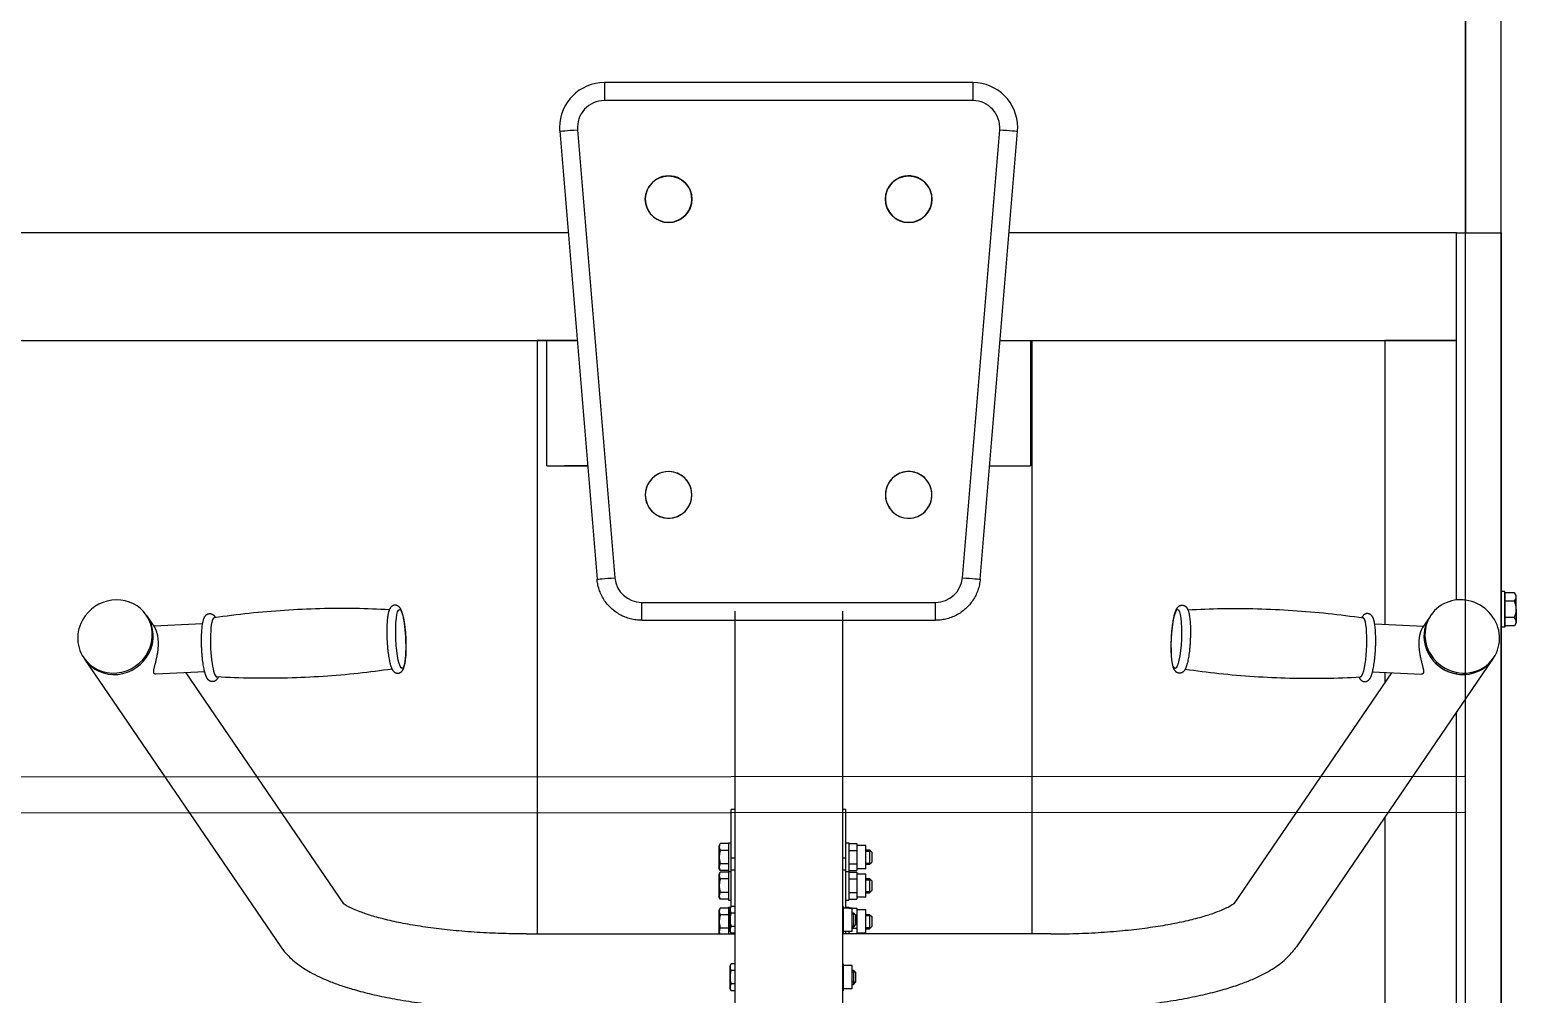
# Model space of a CAD drawing. Header units: millimetres. Extents: x -4421 to 3887, y -3652 to 2555.
# Drawn here: x 2528 to 3358, y 883 to 1421 of the extents above; entities that cross this region are included whole.
import ezdxf

# ---------------------------------------------------------------- set-up
doc = ezdxf.new("R2010")
doc.units = ezdxf.units.MM
doc.layers.add('DIKOM_ОБЪЕКТ', color=7, linetype='Continuous')

msp = doc.modelspace()

# ---------------------------------------------------------------- linework, layer by layer
at = {"layer": 'DIKOM_ОБЪЕКТ'}
for p, q in [((3329.5, -1964.55), (3329.5, 1965.14)), ((3329.5, 1959.45), (3329.5, 1307.45)), ((3349.5, -1964.55), (3349.5, 1959.45)), ((2848.99, 1391.36), (2848.99, 1391.33)), ((3054.65, 1391.36), (2848.99, 1391.36)), ((2848.99, 1391.33), (2848.99, 1381.31)), ((3054.65, 1391.36), (3054.65, 1391.33)), ((3054.65, 1391.33), (3054.65, 1381.31)), ((3054.65, 1381.31), (2848.99, 1381.31)), ((2823.99, 1366.33), (2823.99, 1366.36)), ((2824.08, 1364.25), (2844.91, 1114.25)), ((2834.04, 1365.06), (2854.88, 1115.06)), ((3048.77, 1115.06), (3069.6, 1365.06)), ((3058.73, 1114.25), (3079.57, 1364.25)), ((3079.65, 1366.33), (3079.65, 1366.36)), ((2828.81, 1307.45), (2056.5, 1307.45)), ((3324.5, 1307.45), (3074.83, 1307.45)), ((3324.5, 1102.62), (3324.5, 1307.45)), ((3324.5, 1307.45), (3349.5, 1307.45)), ((3324.5, 1102.62), (3324.5, 1307.45)), ((3349.5, 1307.45), (3349.5, -1312.55)), ((2056.5, 1247.45), (2833.81, 1247.45)), ((2833.81, 1247.45), (2811.5, 1247.45)), ((2811.5, 1247.45), (2811.5, 916.32)), ((2816.82, 1177.45), (2816.82, 1247.45)), ((2816.82, 1247.45), (2833.81, 1247.45)), ((3069.83, 1247.45), (3324.5, 1247.45)), ((3069.83, 1247.45), (3087.5, 1247.45)), ((3069.84, 1247.45), (3086.82, 1247.45)), ((3086.82, 1247.45), (3086.82, 1177.45)), ((3087.5, 1247.45), (3087.5, 916.32)), ((3324.5, 1247.45), (3284.5, 1247.45)), ((3284.5, 1247.45), (3284.5, 1089.01)), ((3324.5, 1147.45), (3324.5, 1247.45)), ((2816.82, 1177.45), (2839.64, 1177.45)), ((2839.65, 1177.45), (2826.82, 1177.45)), ((3064, 1177.45), (3086.82, 1177.45)), ((3351.5, 1107.45), (3349.5, 1107.45)), ((3349.5, 1107.45), (3349.5, 1097.45)), ((3349.5, 1107.45), (3349.5, 1097.45)), ((3351.5, 1097.45), (3351.5, 1107.45)), ((3356.95, 1106.69), (3351.5, 1106.69)), ((3351.5, 1106.69), (3351.5, 1097.45)), ((3357.9, 1105.05), (3356.95, 1106.69)), ((3357.9, 1097.45), (3357.9, 1105.05)), ((2869.83, 1091.33), (2869.83, 1101.31)), ((2869.83, 1101.31), (3033.82, 1101.31)), ((2921.82, 1096.33), (2921.82, 326.38)), ((2981.82, 1096.33), (2981.82, 326.38)), ((3033.82, 1091.33), (3033.82, 1101.31)), ((3349.5, 1087.45), (3349.5, 1097.45)), ((3349.5, 1087.45), (3349.5, 1097.45)), ((3356.95, 1102.07), (3351.5, 1102.07)), ((3351.5, 1088.21), (3351.5, 1097.45)), ((3351.5, 1097.45), (3351.5, 1087.45)), ((3357.9, 1097.45), (3357.9, 1089.85)), ((2593.36, 1094.21), (2593.88, 1093.44)), ((2593.88, 1093.44), (2597.9, 1087.55)), ((2624.75, 1089.27), (2597.58, 1088.03)), ((2597.9, 1087.55), (2597.9, 1087.55)), ((2869.83, 1091.33), (3033.82, 1091.33)), ((3278.89, 1089.27), (3306.06, 1088.03)), ((3309.76, 1093.44), (3305.74, 1087.55)), ((3305.74, 1087.55), (3305.74, 1087.55)), ((3310.28, 1094.21), (3309.76, 1093.44)), ((3351.5, 1087.45), (3349.5, 1087.45)), ((3356.95, 1092.83), (3351.5, 1092.83)), ((3356.95, 1088.21), (3351.5, 1088.21)), ((3357.9, 1089.85), (3356.95, 1088.21)), ((2558.42, 1070.37), (2558.94, 1069.6)), ((3345.22, 1070.37), (3344.7, 1069.6)), ((2558.94, 1069.6), (2668.39, 909.2)), ((2625.97, 1062.5), (2598.72, 1061.25)), ((2615.33, 1062.01), (2703.34, 933.04)), ((3288.31, 1062.01), (3200.31, 933.04)), ((3344.7, 1069.6), (3235.25, 909.2)), ((3277.67, 1062.5), (3304.93, 1061.25)), ((3284.5, 1062.18), (3284.5, 1056.43)), ((3324.5, 1061.39), (3324.5, 1062.25)), ((3324.5, 1061.39), (3324.5, 1062.25)), ((3324.5, 497.45), (3324.5, 1040)), ((1359.5, 1003.35), (3329.02, 1004.29)), ((1359.5, 983.35), (3329.03, 984.29)), ((2921.82, 985.69), (2919.82, 985.69)), ((2919.82, 931.68), (2919.82, 985.69)), ((2983.82, 985.69), (2981.82, 985.69)), ((2983.82, 958.67), (2983.82, 985.69)), ((3284.5, 981.38), (3284.5, 557.45)), ((2913.69, 966.7), (2912.92, 965.37)), ((2912.92, 965.37), (2912.92, 953.02)), ((2918.22, 966.7), (2913.69, 966.7)), ((2918.22, 962.94), (2913.69, 962.94)), ((2918.22, 967.19), (2919.82, 967.19)), ((2918.22, 967.19), (2918.22, 935.23)), ((2983.82, 967.19), (2985.42, 967.19)), ((2985.42, 967.19), (2985.42, 964.9)), ((2985.42, 966.7), (2989.82, 966.7)), ((2985.42, 964.9), (2985.42, 951.19)), ((2985.42, 962.94), (2989.82, 962.94)), ((2989.82, 966.7), (2989.82, 964.82)), ((2994.92, 965.69), (2989.82, 965.69)), ((2989.82, 964.82), (2989.82, 962.94)), ((2989.82, 962.94), (2989.82, 959.19)), ((2994.92, 952.69), (2994.92, 965.69)), ((2994.92, 963.19), (2996.97, 963.19)), ((2994.92, 962.52), (2996.97, 962.52)), ((2996.97, 963.19), (2998.22, 961.94)), ((2996.97, 963.19), (2996.97, 962.66)), ((2996.97, 962.66), (2996.97, 955.19)), ((2996.97, 962.52), (2997.13, 962.52)), ((2997.13, 962.52), (2997.65, 962.52)), ((2918.22, 955.44), (2913.69, 955.44)), ((2921.82, 958.67), (2919.82, 958.67)), ((2983.82, 958.67), (2981.82, 958.67)), ((2983.82, 951.84), (2983.82, 958.67)), ((2985.42, 955.44), (2989.82, 955.44)), ((2989.82, 959.19), (2989.82, 955.44)), ((2989.82, 955.44), (2989.82, 953.56)), ((2994.92, 955.87), (2996.97, 955.87)), ((2994.92, 955.19), (2996.97, 955.19)), ((2996.97, 955.19), (2998.22, 956.44)), ((2996.97, 955.87), (2997.65, 955.87)), ((2998.22, 961.94), (2998.22, 961.58)), ((2998.22, 961.58), (2998.22, 956.44)), ((2913.69, 951.69), (2912.92, 953.02)), ((2913.69, 950.73), (2912.92, 949.4)), ((2912.92, 949.4), (2912.92, 937.05)), ((2918.22, 951.69), (2913.69, 951.69)), ((2913.69, 951.69), (2913.69, 951.69)), ((2918.22, 950.73), (2913.69, 950.73)), ((2918.22, 946.98), (2913.69, 946.98)), ((2918.22, 951.19), (2919.82, 951.19)), ((2921.82, 951.84), (2919.82, 951.84)), ((2983.82, 951.84), (2981.82, 951.84)), ((2983.82, 930.67), (2983.82, 951.84)), ((2983.82, 951.19), (2985.42, 951.19)), ((2985.42, 951.69), (2989.82, 951.69)), ((2985.42, 951.19), (2985.42, 948.94)), ((2985.42, 950.73), (2989.82, 950.73)), ((2985.42, 948.94), (2985.42, 935.23)), ((2985.42, 946.98), (2989.82, 946.98)), ((2989.82, 953.56), (2989.82, 951.69)), ((2994.92, 952.69), (2989.82, 952.69)), ((2989.82, 950.73), (2989.82, 948.86)), ((2994.92, 949.73), (2989.82, 949.73)), ((2989.82, 948.86), (2989.82, 946.98)), ((2989.82, 946.98), (2989.82, 943.22)), ((2994.92, 936.73), (2994.92, 949.73)), ((2994.92, 947.23), (2996.97, 947.23)), ((2994.92, 946.55), (2996.97, 946.55)), ((2996.97, 947.23), (2998.22, 945.98)), ((2996.97, 947.23), (2996.97, 946.69)), ((2996.97, 946.69), (2996.97, 939.23)), ((2996.97, 946.55), (2997.13, 946.55)), ((2997.13, 946.55), (2997.65, 946.55)), ((2998.22, 945.98), (2998.22, 945.61)), ((2918.22, 939.47), (2913.69, 939.47)), ((2985.42, 939.47), (2989.82, 939.47)), ((2989.82, 943.22), (2989.82, 939.47)), ((2989.82, 939.47), (2989.82, 937.6)), ((2989.82, 937.6), (2989.82, 935.72)), ((2994.92, 939.9), (2996.97, 939.9)), ((2994.92, 939.23), (2996.97, 939.23)), ((2996.97, 939.23), (2998.22, 940.48)), ((2996.97, 939.9), (2997.65, 939.9)), ((2998.22, 945.61), (2998.22, 940.48)), ((2703.34, 933.04), (2703.34, 933.04)), ((2913.69, 935.72), (2912.92, 937.05)), ((2913.69, 930.72), (2912.92, 929.39)), ((2912.92, 929.39), (2912.92, 917.04)), ((2918.22, 935.72), (2913.69, 935.72)), ((2913.69, 935.72), (2913.69, 935.72)), ((2918.22, 930.72), (2913.69, 930.72)), ((2918.22, 935.23), (2919.82, 935.23)), ((2918.22, 931.21), (2918.22, 916.32)), ((2918.22, 931.21), (2919.42, 931.21)), ((2919.69, 931.67), (2918.92, 930.34)), ((2918.92, 930.34), (2918.92, 917.99)), ((2921.82, 931.68), (2919.69, 931.68)), ((2981.82, 931.68), (2982.22, 931.68)), ((2982.22, 931.68), (2982.22, 929.8)), ((2987.32, 930.67), (2982.22, 930.67)), ((2982.22, 929.8), (2982.22, 927.92)), ((2983.82, 935.23), (2985.42, 935.23)), ((2983.82, 931.21), (2985.42, 931.21)), ((2985.42, 935.72), (2989.82, 935.72)), ((2985.42, 931.21), (2985.42, 930.67)), ((2985.42, 930.72), (2989.82, 930.72)), ((2987.32, 917.67), (2987.32, 930.67)), ((2994.92, 936.73), (2989.82, 936.73)), ((2989.82, 930.72), (2989.82, 928.84)), ((2994.92, 929.71), (2989.82, 929.71)), ((2994.92, 916.71), (2994.92, 929.71)), ((2918.22, 926.96), (2913.69, 926.96)), ((2921.82, 927.92), (2919.69, 927.92)), ((2981.82, 927.92), (2982.22, 927.92)), ((2982.22, 927.92), (2982.22, 924.17)), ((2982.22, 924.17), (2982.22, 920.41)), ((2987.32, 928.17), (2987.97, 928.17)), ((2987.32, 927.49), (2987.97, 927.49)), ((2987.97, 928.17), (2989.22, 926.92)), ((2987.97, 928.17), (2987.97, 920.17)), ((2987.97, 927.49), (2988.65, 927.49)), ((2987.97, 920.17), (2989.22, 921.42)), ((2989.18, 926.96), (2989.82, 926.96)), ((2989.22, 926.92), (2989.22, 921.42)), ((2989.82, 928.84), (2989.82, 926.96)), ((2989.82, 926.96), (2989.82, 923.21)), ((2989.82, 923.21), (2989.82, 919.46)), ((2994.92, 927.21), (2996.97, 927.21)), ((2994.92, 926.54), (2996.97, 926.54)), ((2996.97, 927.21), (2998.22, 925.96)), ((2996.97, 927.21), (2996.97, 926.68)), ((2996.97, 926.68), (2996.97, 919.21)), ((2996.97, 926.54), (2997.13, 926.54)), ((2997.13, 926.54), (2997.65, 926.54)), ((2998.22, 925.96), (2998.22, 925.59)), ((2998.22, 925.59), (2998.22, 920.46)), ((2805.52, 916.32), (2921.82, 916.32)), ((2913.34, 916.32), (2912.92, 917.04)), ((2918.22, 919.46), (2913.69, 919.46)), ((2919.69, 916.67), (2918.92, 917.99)), ((2921.82, 920.41), (2919.69, 920.41)), ((2919.69, 916.67), (2919.69, 916.66)), ((2921.82, 916.66), (2919.69, 916.66)), ((2919.82, 916.32), (2919.82, 916.66)), ((2981.82, 920.41), (2982.22, 920.41)), ((2981.82, 916.66), (2982.22, 916.66)), ((3098.12, 916.32), (2981.82, 916.32)), ((2982.22, 920.41), (2982.22, 918.54)), ((2982.22, 918.54), (2982.22, 916.66)), ((2987.32, 917.67), (2982.22, 917.67)), ((2983.82, 916.32), (2983.82, 917.67)), ((2985.42, 917.67), (2985.42, 916.32)), ((2987.32, 920.85), (2987.97, 920.85)), ((2987.32, 920.17), (2987.97, 920.17)), ((2987.32, 919.46), (2989.82, 919.46)), ((2987.97, 920.85), (2988.65, 920.85)), ((2989.82, 919.46), (2989.82, 917.58)), ((2989.82, 917.58), (2989.82, 916.32)), ((2994.92, 916.71), (2989.82, 916.71)), ((2994.92, 919.89), (2996.97, 919.89)), ((2994.92, 919.21), (2996.97, 919.21)), ((2996.97, 919.21), (2998.22, 920.46)), ((2996.97, 919.89), (2997.65, 919.89)), ((2919.69, 899.65), (2918.92, 898.32)), ((2918.92, 898.32), (2918.92, 885.97)), ((2921.82, 899.65), (2919.69, 899.65)), ((2981.82, 899.65), (2982.22, 899.65)), ((2982.22, 899.65), (2982.22, 884.64)), ((2987.32, 898.65), (2982.22, 898.65)), ((2987.32, 885.65), (2987.32, 898.65)), ((2987.32, 896.15), (2987.97, 896.15)), ((2987.97, 896.15), (2989.22, 894.9)), ((2987.97, 896.15), (2987.97, 888.15)), ((2921.82, 895.9), (2919.69, 895.9)), ((2921.82, 888.39), (2919.69, 888.39)), ((2981.82, 895.9), (2982.22, 895.9)), ((2981.82, 888.39), (2982.22, 888.39)), ((2989.22, 894.9), (2987.32, 894.9)), ((2989.22, 889.4), (2987.32, 889.4)), ((2987.32, 888.15), (2987.97, 888.15)), ((2987.97, 888.15), (2989.22, 889.4)), ((2989.22, 894.9), (2989.22, 889.4)), ((2919.69, 884.64), (2918.92, 885.97)), ((2921.82, 884.64), (2919.69, 884.64)), ((2919.69, 884.64), (2919.69, 884.64)), ((2981.82, 884.64), (2982.22, 884.64)), ((2987.32, 885.65), (2982.22, 885.65))]:
    msp.add_line(p, q, dxfattribs=at)
for centre in [(2884.82, 1326.31), (3018.82, 1326.31)]:
    msp.add_circle(centre, 13, dxfattribs=at)
for centre, radius, start, end in [((3354.6, 1104.29), 3.24, 316.68323, 29.13398), ((3346.15, 1097.45), 11.75, 0, 23.13732), ((3346.15, 1097.45), 11.75, 336.86268, 0), ((3354.6, 1090.61), 3.24, 330.86602, 43.31677)]:
    msp.add_arc(centre, radius, start, end, dxfattribs=at)
for centre, major_axis, ratio, start_param, end_param in [((2848.99, 1366.36), (-25, 0), 0.999997, -1.570796, 0), ((3054.65, 1366.36), (25, 0), 0.999997, 0, 1.570796), ((2848.99, 1366.31), (-15, 0), 0.999997, -1.570796, 0.083141), ((3054.65, 1366.31), (15, 0), 0.999997, -0.083141, 1.570796), ((2848.99, 1366.33), (-25, 0), 0.999997, 0, 0.083141), ((2848.99, 1366.33), (-25, 0), 0.999997, 0, 0.083141), ((2834.04, 1365.08), (-9.97, -0.83), 0.002273, 0, 1.570607), ((2834.04, 1365.08), (-9.97, -0.83), 0.002273, -0.000189, 0), ((2834.04, 1365.08), (-9.97, -0.83), 0.002273, -0.000189, 0), ((3069.6, 1365.08), (9.97, -0.83), 0.002273, -1.570607, 0), ((3054.65, 1366.33), (25, 0), 0.999997, -0.083141, 0), ((3054.65, 1366.33), (25, 0), 0.999997, -0.083141, 0), ((3069.6, 1365.08), (9.97, -0.83), 0.002273, 0, 0.000189), ((3069.6, 1365.08), (9.97, -0.83), 0.002273, 0, 0.000189), ((2884.82, 1326.31), (13, 0), 0.999997, 0, 3.141593), ((2884.82, 1326.31), (13, 0), 0.999997, 0, 3.141593), ((3018.82, 1326.31), (13, 0), 0.999997, 0, 3.141593), ((3018.82, 1326.31), (-13, 0), 0.999997, -0.991562, 0), ((3018.82, 1326.31), (-13, 0), 0.999997, 3.141593, 5.291624), ((2884.82, 1326.31), (13, 0), 0.999997, -3.141593, -0.369097), ((2884.82, 1326.31), (13, 0), 0.999997, 3.141593, 6.283185), ((2884.82, 1326.31), (13, 0), 0.999997, -0.369097, 0), ((3018.82, 1326.31), (13, 0), 0.999997, 3.141593, 6.283185), ((3018.82, 1326.31), (-13, 0), 0.999997, 0, 3.141593), ((2884.82, 1161.31), (13, 0), 0.999997, 0, 3.141593), ((2884.82, 1161.31), (-13, 0), 0.999997, -3.141593, -0.44382), ((3018.82, 1161.31), (13, 0), 0.999997, 0.498742, 3.141593), ((3018.82, 1161.31), (13, 0), 0.999997, 0, 3.141593), ((2884.82, 1161.31), (-13, 0), 0.999997, -0.44382, 3.141593), ((3018.82, 1161.31), (13, 0), 0.999997, 3.141593, 6.781927), ((2884.82, 1161.31), (13, 0), 0.999997, 3.141593, 6.283185), ((3018.82, 1161.31), (13, 0), 0.999997, 3.141593, 6.283185), ((2854.88, 1115.09), (-9.97, -0.83), 0.002273, 0, 1.570607), ((2854.88, 1115.09), (-9.97, -0.83), 0.002273, -0.000189, 0), ((2854.88, 1115.09), (-9.97, -0.83), 0.002273, -0.000189, 0), ((2869.83, 1116.31), (-15, 0), 0.999997, 0.083141, 1.570796), ((3033.82, 1116.31), (15, 0), 0.999997, -1.570796, -0.083141), ((3048.77, 1115.09), (9.97, -0.83), 0.002273, -1.570607, 0), ((3048.77, 1115.09), (9.97, -0.83), 0.002273, 0, 0.000189), ((3048.77, 1115.09), (9.97, -0.83), 0.002273, 0, 0.000189), ((3327.75, 1082.29), (17.47, -11.92), 0.951357, 0.630474, 3.141593), ((2575.89, 1082.29), (-17.47, -11.92), 0.951357, 3.141593, 5.065262), ((2575.89, 1082.29), (-17.47, -11.92), 0.951357, -1.217924, 0), ((2575.89, 1082.29), (-17.47, -11.92), 0.951357, 0, 3.141593), ((2576.41, 1081.52), (-17.47, -11.92), 0.951357, 0, 3.141593), ((2576.41, 1081.52), (-17.47, -11.92), 0.951357, 0, 3.141593), ((2632, 1076.18), (0.75, -16.48), 0.16775, -3.124533, -2.028908), ((3271.65, 1076.18), (0.75, 16.48), 0.16775, -3.124533, -0.527185), ((3271.65, 1076.18), (0.75, 16.48), 0.16775, -0.527185, -0.01706), ((3327.23, 1081.52), (17.47, -11.92), 0.951357, -3.141593, 0), ((3327.23, 1081.52), (17.47, -11.92), 0.951357, 3.141593, 6.283185), ((3327.75, 1082.29), (17.47, -11.92), 0.951357, 3.141593, 6.283185), ((2632, 1076.18), (0.75, -16.48), 0.16775, -2.028908, -0.01706), ((3327.75, 1082.29), (17.47, -11.92), 0.951357, 0, 0.630474), ((2576.41, 1081.52), (-17.47, -11.92), 0.951357, -0.000001, 0), ((3327.23, 1081.52), (17.47, -11.92), 0.951357, 0, 0.000001)]:
    msp.add_ellipse(centre, major_axis=major_axis, ratio=ratio, start_param=start_param, end_param=end_param, dxfattribs=at)
for centre, major_axis in [((2735.4, 1080.9), (0.75, -16.48)), ((3168.24, 1080.9), (0.75, 16.48))]:
    msp.add_ellipse(centre, major_axis=major_axis, ratio=0.16775, dxfattribs=at)
for points, knots in [([(2869.83, 1091.33), (2868.78, 1091.33), (2866.68, 1091.46), (2863.59, 1092.05), (2860.6, 1093.03), (2857.75, 1094.37), (2855.09, 1096.05), (2852.67, 1098.06), (2850.51, 1100.35), (2848.67, 1102.89), (2847.15, 1105.65), (2845.99, 1108.57), (2845.25, 1111.46), (2844.98, 1113.37), (2844.91, 1114.25)], [0, 0, 0, 0, 1.266973, 2.534145, 3.801317, 5.068489, 6.334965, 7.60129, 8.867475, 10.133537, 11.399493, 12.665362, 13.931164, 15, 15, 15, 15]), ([(3058.73, 1114.25), (3058.65, 1113.21), (3058.34, 1111.14), (3057.5, 1108.11), (3056.28, 1105.21), (3054.71, 1102.48), (3052.81, 1099.98), (3050.62, 1097.73), (3048.15, 1095.77), (3045.46, 1094.13), (3042.59, 1092.85), (3039.58, 1091.94), (3036.64, 1091.43), (3034.7, 1091.33), (3033.82, 1091.33)], [0, 0, 0, 0, 1.265884, 2.531673, 3.79751, 5.063417, 6.329413, 7.595519, 8.861751, 10.128124, 11.394651, 12.661849, 13.929047, 15, 15, 15, 15]), ([(2728.98, 1097.2), (2722.67, 1097.54), (2709.76, 1097.99), (2690.25, 1097.89), (2670.49, 1096.99), (2650.79, 1095.29), (2637.72, 1093.63), (2631.2, 1092.66)], [0, 0, 0, 0, 1.548307, 3.16123, 4.774153, 6.387077, 8, 8, 8, 8]), ([(2727.63, 1088.05), (2727.65, 1088.67), (2727.71, 1089.86), (2727.84, 1091.51), (2728.01, 1093), (2728.2, 1094.27), (2728.4, 1095.28), (2728.58, 1096), (2728.74, 1096.55), (2728.89, 1096.97), (2729.03, 1097.31), (2729.16, 1097.61), (2729.34, 1097.94), (2729.56, 1098.3), (2729.85, 1098.67), (2730.17, 1098.98), (2730.49, 1099.24), (2730.82, 1099.43), (2731.17, 1099.59), (2731.51, 1099.69), (2731.87, 1099.75), (2732.22, 1099.77), (2732.57, 1099.75), (2732.91, 1099.69), (2733.25, 1099.59), (2733.58, 1099.44), (2733.9, 1099.26), (2734.2, 1099.04), (2734.49, 1098.77), (2734.76, 1098.47), (2734.98, 1098.18), (2735.17, 1097.89), (2735.33, 1097.61), (2735.47, 1097.32), (2735.64, 1096.97), (2735.81, 1096.56), (2736, 1096.06), (2736.19, 1095.47), (2736.41, 1094.71), (2736.68, 1093.68), (2736.96, 1092.36), (2737.24, 1090.81), (2737.5, 1089.1), (2737.73, 1087.25), (2737.92, 1085.3), (2738.08, 1083.25), (2738.2, 1081.15), (2738.28, 1079.04), (2738.31, 1076.96), (2738.3, 1074.96), (2738.24, 1073.07), (2738.14, 1071.3), (2738, 1069.69), (2737.83, 1068.24), (2737.63, 1067.03), (2737.43, 1066.08), (2737.25, 1065.39), (2737.08, 1064.85), (2736.93, 1064.45), (2736.78, 1064.1), (2736.64, 1063.81), (2736.45, 1063.48), (2736.22, 1063.13), (2735.91, 1062.77), (2735.59, 1062.48), (2735.27, 1062.25), (2734.93, 1062.07), (2734.59, 1061.94), (2734.24, 1061.85), (2733.88, 1061.8), (2733.53, 1061.8), (2733.18, 1061.83), (2732.84, 1061.91), (2732.5, 1062.03), (2732.18, 1062.19), (2731.87, 1062.38), (2731.57, 1062.62), (2731.28, 1062.91), (2731.02, 1063.22), (2730.81, 1063.53), (2730.63, 1063.82), (2730.48, 1064.1), (2730.31, 1064.44), (2730.13, 1064.85), (2729.94, 1065.34), (2729.75, 1065.91), (2729.52, 1066.65), (2729.26, 1067.65), (2728.98, 1068.91), (2728.7, 1070.42), (2728.44, 1072.1), (2728.2, 1073.92), (2728, 1075.85), (2727.83, 1077.88), (2727.7, 1079.97), (2727.61, 1082.08), (2727.57, 1084.17), (2727.57, 1086.17), (2727.61, 1087.44), (2727.63, 1088.05)], [0, 0, 0, 0, 1.82714, 3.62793, 5.395231, 7.117434, 8.647763, 9.770905, 10.612984, 11.454618, 12.015294, 12.575452, 13.13561, 13.971819, 14.744749, 15.391626, 15.954039, 16.460846, 16.93149, 17.378195, 17.810813, 18.236849, 18.662059, 19.093068, 19.535838, 19.99898, 20.491735, 21.02813, 21.626258, 22.310603, 22.967732, 23.531703, 24.095008, 24.658313, 25.221618, 26.063852, 26.907298, 27.750744, 28.8755, 30.281958, 31.989622, 33.745475, 35.536969, 37.356227, 39.198386, 41.060628, 42.941699, 44.841757, 46.725056, 48.589392, 50.433623, 52.255003, 54.048661, 55.806619, 57.515595, 58.931849, 60.055787, 60.899479, 61.742922, 62.306451, 62.869503, 63.432555, 64.276941, 64.997138, 65.608515, 66.147472, 66.638684, 67.098898, 67.539698, 67.968932, 68.394247, 68.820738, 69.255651, 69.704788, 70.177568, 70.684919, 71.241728, 71.868552, 72.59201, 73.264651, 73.823545, 74.384893, 74.94533, 75.78605, 76.626341, 77.465116, 78.581243, 79.971168, 81.627699, 83.374754, 85.159518, 86.973451, 88.811108, 90.669302, 92.546461, 94.44246, 96.32975, 98.198122, 100, 100, 100, 100]), ([(3175.18, 1095.55), (3175.14, 1095.69), (3175.06, 1096.02), (3174.92, 1096.49), (3174.76, 1096.97), (3174.59, 1097.37), (3174.43, 1097.7), (3174.25, 1098.03), (3174.02, 1098.39), (3173.72, 1098.75), (3173.4, 1099.05), (3173.08, 1099.28), (3172.74, 1099.47), (3172.4, 1099.61), (3172.05, 1099.71), (3171.7, 1099.76), (3171.35, 1099.77), (3171, 1099.74), (3170.65, 1099.67), (3170.32, 1099.56), (3169.99, 1099.41), (3169.68, 1099.21), (3169.38, 1098.98), (3169.09, 1098.7), (3168.82, 1098.39), (3168.6, 1098.09), (3168.42, 1097.79), (3168.27, 1097.51), (3168.1, 1097.17), (3167.92, 1096.77), (3167.73, 1096.28), (3167.53, 1095.71), (3167.3, 1094.97), (3167.04, 1093.96), (3166.75, 1092.69), (3166.47, 1091.18), (3166.2, 1089.5), (3165.97, 1087.68), (3165.76, 1085.75), (3165.59, 1083.72), (3165.46, 1081.63), (3165.38, 1079.52), (3165.34, 1077.43), (3165.34, 1075.41), (3165.39, 1073.49), (3165.48, 1071.69), (3165.61, 1070.04), (3165.77, 1068.56), (3165.96, 1067.31), (3166.16, 1066.33), (3166.33, 1065.61), (3166.49, 1065.06), (3166.64, 1064.65), (3166.78, 1064.29), (3166.91, 1064), (3167.06, 1063.71), (3167.25, 1063.39), (3167.5, 1063.04), (3167.81, 1062.7), (3168.13, 1062.42), (3168.46, 1062.2), (3168.8, 1062.04), (3169.14, 1061.91), (3169.49, 1061.83), (3169.84, 1061.8), (3170.2, 1061.8), (3170.54, 1061.85), (3170.89, 1061.94), (3171.22, 1062.06), (3171.54, 1062.23), (3171.85, 1062.44), (3172.14, 1062.69), (3172.43, 1062.98), (3172.69, 1063.31), (3172.9, 1063.62), (3173.07, 1063.92), (3173.22, 1064.2), (3173.38, 1064.54), (3173.55, 1064.95), (3173.74, 1065.44), (3173.93, 1066.01), (3174.14, 1066.73), (3174.4, 1067.72), (3174.68, 1068.98), (3174.96, 1070.51), (3175.22, 1072.2), (3175.46, 1074.03), (3175.66, 1075.97), (3175.83, 1078), (3175.95, 1080.09), (3176.04, 1082.2), (3176.07, 1084.29), (3176.07, 1086.3), (3176.02, 1088.22), (3175.92, 1090), (3175.79, 1091.64), (3175.62, 1093.11), (3175.42, 1094.42), (3175.26, 1095.19), (3175.18, 1095.55)], [0, 0, 0, 0, 0.670232, 1.571234, 2.412938, 3.253889, 3.813825, 4.373761, 5.209155, 5.948783, 6.573247, 7.120964, 7.618171, 8.082026, 8.524726, 8.955699, 9.380762, 9.807239, 10.240049, 10.687127, 11.155732, 11.657267, 12.206139, 12.821491, 13.529507, 14.20778, 14.7715, 15.334637, 15.897773, 16.74101, 17.584294, 18.427577, 19.551927, 20.95749, 22.644652, 24.390892, 26.175137, 27.988636, 29.825917, 31.68379, 33.560645, 35.456328, 37.343975, 39.21271, 41.061722, 42.888692, 44.68925, 46.45632, 48.178086, 49.609515, 50.733413, 51.576928, 52.420242, 52.983414, 53.546212, 54.10901, 54.671384, 55.5082, 56.198467, 56.789754, 57.315438, 57.798072, 58.253157, 58.69024, 59.11826, 59.542963, 59.971094, 60.408333, 60.862341, 61.342251, 61.859649, 62.431024, 63.078271, 63.829712, 64.503652, 65.0629, 65.622148, 66.18059, 67.017225, 67.849152, 68.671083, 69.753474, 71.075878, 72.774874, 74.524468, 76.311177, 78.126591, 79.965531, 81.823288, 83.701541, 85.598668, 87.484885, 89.352175, 91.199642, 93.024799, 94.823141, 96.58725, 98.304982, 100, 100, 100, 100]), ([(3174.66, 1097.2), (3180.98, 1097.54), (3193.89, 1097.99), (3213.4, 1097.89), (3233.15, 1096.99), (3252.85, 1095.29), (3265.93, 1093.63), (3272.45, 1092.66)], [0, 0, 0, 0, 1.548307, 3.16123, 4.774153, 6.387077, 8, 8, 8, 8]), ([(2600.13, 1078.25), (2600.13, 1078.54), (2600.12, 1079.05), (2600.09, 1079.71), (2600.05, 1080.24), (2600.01, 1080.75), (2599.95, 1081.29), (2599.87, 1081.87), (2599.77, 1082.47), (2599.63, 1083.18), (2599.43, 1083.99), (2599.2, 1084.78), (2598.98, 1085.4), (2598.79, 1085.87), (2598.62, 1086.26), (2598.43, 1086.66), (2598.21, 1087.07), (2598.03, 1087.36), (2597.93, 1087.51), (2597.9, 1087.55)], [0, 0, 0, 0, 1.245168, 2.232441, 2.954674, 3.669425, 4.613887, 5.567237, 6.529662, 7.713515, 9.39325, 11.22153, 12.748343, 13.847088, 14.864939, 16.095889, 17.59391, 19.349974, 20, 20, 20, 20]), ([(2624.22, 1083.34), (2624.25, 1083.96), (2624.31, 1085.15), (2624.44, 1086.8), (2624.6, 1088.29), (2624.79, 1089.56), (2624.99, 1090.56), (2625.18, 1091.29), (2625.34, 1091.84), (2625.48, 1092.25), (2625.62, 1092.6), (2625.76, 1092.89), (2625.93, 1093.23), (2626.16, 1093.59), (2626.45, 1093.96), (2626.76, 1094.27), (2627.09, 1094.52), (2627.42, 1094.72), (2627.76, 1094.87), (2628.11, 1094.98), (2628.46, 1095.04), (2628.81, 1095.06), (2629.16, 1095.04), (2629.51, 1094.98), (2629.85, 1094.87), (2630.17, 1094.73), (2630.49, 1094.55), (2630.79, 1094.33), (2631.09, 1094.06), (2631.35, 1093.76), (2631.57, 1093.46), (2631.76, 1093.18), (2631.89, 1092.95), (2631.96, 1092.82), (2631.98, 1092.78)], [0, 0, 0, 0, 2.628574, 5.219238, 7.761726, 10.239332, 12.440905, 14.056688, 15.268125, 16.478923, 17.285527, 18.091385, 18.897243, 20.100236, 21.212195, 22.142809, 22.951912, 23.681017, 24.358098, 25.00074, 25.623117, 26.236024, 26.847742, 27.467804, 28.104785, 28.771073, 29.479963, 30.251635, 31.112118, 32.096635, 33.042, 33.853344, 34.663729, 35, 35, 35, 35]), ([(3270.15, 1059.66), (3270.2, 1059.53), (3270.3, 1059.31), (3270.46, 1059), (3270.65, 1058.67), (3270.9, 1058.33), (3271.21, 1057.99), (3271.53, 1057.71), (3271.86, 1057.49), (3272.2, 1057.32), (3272.55, 1057.2), (3272.9, 1057.12), (3273.25, 1057.08), (3273.6, 1057.09), (3273.95, 1057.14), (3274.29, 1057.22), (3274.62, 1057.35), (3274.94, 1057.52), (3275.25, 1057.72), (3275.55, 1057.97), (3275.84, 1058.27), (3276.09, 1058.59), (3276.3, 1058.91), (3276.47, 1059.21), (3276.62, 1059.49), (3276.78, 1059.83), (3276.96, 1060.24), (3277.14, 1060.73), (3277.33, 1061.3), (3277.55, 1062.01), (3277.8, 1063.01), (3278.08, 1064.27), (3278.37, 1065.8), (3278.63, 1067.49), (3278.86, 1069.31), (3279.06, 1071.26), (3279.23, 1073.29), (3279.36, 1075.38), (3279.44, 1077.49), (3279.48, 1079.58), (3279.47, 1081.59), (3279.42, 1083.5), (3279.33, 1085.29), (3279.2, 1086.93), (3279.03, 1088.4), (3278.83, 1089.71), (3278.67, 1090.48), (3278.58, 1090.84)], [0, 0, 0, 0, 0.714071, 1.28695, 1.859399, 2.711205, 3.413836, 4.015716, 4.550816, 5.042096, 5.505333, 5.950245, 6.385932, 6.818244, 7.254044, 7.699115, 8.161256, 8.649762, 9.176429, 9.758039, 10.41688, 11.181782, 11.867794, 12.437061, 13.006327, 13.574772, 14.426395, 15.273223, 16.109878, 17.211659, 18.557751, 20.287181, 22.068117, 23.886831, 25.734766, 27.606647, 29.497683, 31.409582, 33.340692, 35.260698, 37.161437, 39.041999, 40.89985, 42.730406, 44.526117, 46.274618, 48, 48, 48, 48]), ([(3278.58, 1090.84), (3278.55, 1090.98), (3278.46, 1091.3), (3278.33, 1091.78), (3278.16, 1092.26), (3278, 1092.65), (3277.84, 1092.99), (3277.66, 1093.32), (3277.42, 1093.68), (3277.13, 1094.04), (3276.81, 1094.33), (3276.48, 1094.57), (3276.15, 1094.76), (3275.8, 1094.9), (3275.46, 1095), (3275.1, 1095.05), (3274.75, 1095.06), (3274.4, 1095.03), (3274.06, 1094.96), (3273.72, 1094.85), (3273.4, 1094.69), (3273.08, 1094.5), (3272.78, 1094.27), (3272.49, 1093.99), (3272.23, 1093.68), (3272.01, 1093.37), (3271.82, 1093.08), (3271.72, 1092.88), (3271.66, 1092.78)], [0, 0, 0, 0, 1.264099, 2.963445, 4.550951, 6.137038, 7.193112, 8.249187, 9.824793, 11.219777, 12.397556, 13.430583, 14.368347, 15.243206, 16.078166, 16.891008, 17.692703, 18.497066, 19.313373, 20.156589, 21.040408, 21.986335, 23.021542, 24.182134, 25.517497, 26.796761, 27.859973, 29, 29, 29, 29]), ([(3305.74, 1087.55), (3305.66, 1087.44), (3305.53, 1087.24), (3305.3, 1086.83), (3305.11, 1086.44), (3304.92, 1086.04), (3304.77, 1085.67), (3304.6, 1085.24), (3304.43, 1084.72), (3304.27, 1084.21), (3304.14, 1083.71), (3304.03, 1083.24), (3303.93, 1082.75), (3303.84, 1082.25), (3303.75, 1081.73), (3303.68, 1081.13), (3303.61, 1080.45), (3303.55, 1079.67), (3303.52, 1078.94), (3303.52, 1078.46), (3303.52, 1078.25)], [0, 0, 0, 0, 1.936406, 3.162562, 5.053435, 6.001536, 6.943919, 8.192601, 9.446682, 10.70596, 11.656916, 12.606052, 13.546093, 14.478325, 15.400761, 16.321079, 17.554921, 18.798465, 20.051984, 21, 21, 21, 21]), ([(2633.49, 1059.66), (2633.45, 1059.57), (2633.37, 1059.38), (2633.24, 1059.1), (2633.05, 1058.77), (2632.81, 1058.42), (2632.51, 1058.06), (2632.19, 1057.77), (2631.86, 1057.54), (2631.52, 1057.36), (2631.18, 1057.23), (2630.83, 1057.14), (2630.48, 1057.09), (2630.13, 1057.08), (2629.78, 1057.12), (2629.43, 1057.2), (2629.1, 1057.32), (2628.78, 1057.47), (2628.46, 1057.67), (2628.16, 1057.91), (2627.88, 1058.2), (2627.62, 1058.51), (2627.4, 1058.82), (2627.22, 1059.11), (2627.07, 1059.39), (2626.9, 1059.73), (2626.73, 1060.14), (2626.54, 1060.62), (2626.34, 1061.2), (2626.12, 1061.93), (2625.86, 1062.93), (2625.57, 1064.2), (2625.29, 1065.71), (2625.03, 1067.38), (2624.79, 1069.2), (2624.59, 1071.14), (2624.42, 1073.17), (2624.29, 1075.26), (2624.21, 1077.37), (2624.17, 1079.46), (2624.17, 1081.46), (2624.2, 1082.73), (2624.22, 1083.34)], [0, 0, 0, 0, 0.573329, 1.207082, 1.840836, 2.791251, 3.601881, 4.290028, 4.896661, 5.449554, 5.967556, 6.463707, 6.946839, 7.42556, 7.905604, 8.395129, 8.900664, 9.43281, 10.003868, 10.630595, 11.336128, 12.150429, 12.907534, 13.536607, 14.168443, 14.799253, 15.745541, 16.691346, 17.635444, 18.891722, 20.456178, 22.320717, 24.287147, 26.296021, 28.337727, 30.406136, 32.49766, 34.610532, 36.744608, 38.868882, 40.971863, 43, 43, 43, 43]), ([(2598.72, 1061.25), (2598.64, 1061.25), (2598.49, 1061.25), (2598.27, 1061.29), (2598.06, 1061.37), (2597.86, 1061.52), (2597.72, 1061.69), (2597.62, 1061.88), (2597.56, 1062.08), (2597.51, 1062.3), (2597.49, 1062.54), (2597.48, 1062.8), (2597.5, 1063.08), (2597.54, 1063.5), (2597.62, 1064.04), (2597.77, 1064.76), (2597.94, 1065.47), (2598.13, 1066.21), (2598.34, 1067), (2598.54, 1067.75), (2598.72, 1068.47), (2598.87, 1069.08), (2599.04, 1069.77), (2599.22, 1070.55), (2599.37, 1071.29), (2599.5, 1071.97), (2599.61, 1072.59), (2599.72, 1073.22), (2599.81, 1073.84), (2599.89, 1074.47), (2599.97, 1075.16), (2600.04, 1075.93), (2600.09, 1076.78), (2600.12, 1077.55), (2600.13, 1078.04), (2600.13, 1078.25)], [0, 0, 0, 0, 0.924122, 1.811368, 2.977122, 4.1379, 5.293163, 6.153051, 7.005776, 7.845943, 8.679778, 9.498831, 10.309549, 11.110077, 12.980217, 14.336924, 16.013403, 17.453985, 18.64685, 20.486385, 21.408746, 22.325542, 23.540323, 24.760355, 25.985445, 26.910581, 27.833948, 28.748467, 29.65539, 30.55278, 31.448112, 32.648455, 33.858236, 35.077723, 36, 36, 36, 36]), ([(3303.52, 1078.25), (3303.52, 1077.96), (3303.53, 1077.44), (3303.56, 1076.57), (3303.62, 1075.77), (3303.7, 1074.98), (3303.77, 1074.3), (3303.87, 1073.57), (3304.01, 1072.67), (3304.21, 1071.59), (3304.44, 1070.47), (3304.67, 1069.51), (3304.85, 1068.75), (3305.02, 1068.08), (3305.21, 1067.34), (3305.43, 1066.5), (3305.65, 1065.68), (3305.85, 1064.83), (3305.99, 1064.2), (3306.08, 1063.7), (3306.12, 1063.38), (3306.15, 1063.07), (3306.16, 1062.79), (3306.15, 1062.49), (3306.12, 1062.2), (3306.04, 1061.92), (3305.93, 1061.7), (3305.8, 1061.54), (3305.67, 1061.43), (3305.52, 1061.35), (3305.35, 1061.29), (3305.15, 1061.25), (3305.01, 1061.25), (3304.93, 1061.25)], [0, 0, 0, 0, 1.201288, 2.15377, 3.540116, 4.451295, 5.371049, 6.299558, 7.441692, 9.062234, 10.826086, 12.299094, 13.35912, 14.341102, 15.528674, 16.973905, 18.668085, 20.043136, 21.918116, 22.70556, 23.488838, 24.272928, 25.063552, 25.859821, 26.940498, 28.026761, 29.11804, 29.929558, 30.733912, 31.525803, 32.311506, 33.082725, 34, 34, 34, 34]), ([(2730.49, 1064.08), (2724.23, 1063.16), (2711.42, 1061.54), (2691.98, 1059.86), (2672.23, 1058.96), (2652.45, 1058.87), (2639.28, 1059.33), (2632.7, 1059.7)], [0, 0, 0, 0, 1.548307, 3.16123, 4.774153, 6.387077, 8, 8, 8, 8]), ([(3173.15, 1064.08), (3179.41, 1063.16), (3192.22, 1061.54), (3211.66, 1059.86), (3231.42, 1058.96), (3251.19, 1058.87), (3264.36, 1059.33), (3270.94, 1059.7)], [0, 0, 0, 0, 1.548307, 3.16123, 4.774153, 6.387077, 8, 8, 8, 8]), ([(2913.69, 966.7), (2913.55, 966.46), (2913.39, 966.14), (2913.25, 965.73), (2913.18, 965.48), (2913.14, 965.23), (2913.11, 965), (2913.11, 964.78), (2913.12, 964.53), (2913.16, 964.26), (2913.24, 963.93), (2913.4, 963.49), (2913.57, 963.15), (2913.69, 962.94)], [0, 0, 0, 0, 2.750356, 3.588044, 4.637308, 5.492849, 6.359079, 7.188001, 7.964308, 9.085494, 10.187714, 11.611112, 14, 14, 14, 14]), ([(2913.69, 962.94), (2913.61, 962.65), (2913.49, 962.23), (2913.35, 961.59), (2913.26, 961.06), (2913.18, 960.51), (2913.14, 960.01), (2913.11, 959.55), (2913.11, 959.1), (2913.12, 958.67), (2913.15, 958.19), (2913.21, 957.6), (2913.37, 956.65), (2913.55, 955.92), (2913.69, 955.44)], [0, 0, 0, 0, 1.792921, 2.606895, 3.844333, 4.968544, 5.885196, 6.813299, 7.701429, 8.533187, 9.335775, 10.524184, 12.063388, 15, 15, 15, 15]), ([(2913.69, 955.44), (2913.55, 955.2), (2913.39, 954.88), (2913.25, 954.47), (2913.18, 954.22), (2913.14, 953.97), (2913.11, 953.74), (2913.11, 953.52), (2913.12, 953.27), (2913.16, 953), (2913.24, 952.67), (2913.4, 952.23), (2913.57, 951.9), (2913.69, 951.69)], [0, 0, 0, 0, 2.75171, 3.58981, 4.63959, 5.495553, 6.362209, 7.191539, 7.968228, 9.089966, 10.192728, 11.616827, 14, 14, 14, 14]), ([(2913.69, 950.73), (2913.55, 950.49), (2913.39, 950.18), (2913.25, 949.76), (2913.18, 949.52), (2913.14, 949.26), (2913.11, 949.03), (2913.11, 948.81), (2913.12, 948.56), (2913.16, 948.29), (2913.24, 947.96), (2913.4, 947.52), (2913.57, 947.19), (2913.69, 946.98)], [0, 0, 0, 0, 2.750356, 3.588044, 4.637308, 5.492849, 6.359079, 7.188001, 7.964308, 9.085494, 10.187714, 11.611112, 14, 14, 14, 14]), ([(2913.69, 946.98), (2913.61, 946.69), (2913.49, 946.26), (2913.35, 945.62), (2913.26, 945.09), (2913.18, 944.54), (2913.14, 944.04), (2913.11, 943.58), (2913.11, 943.13), (2913.12, 942.7), (2913.15, 942.23), (2913.21, 941.63), (2913.37, 940.69), (2913.55, 939.95), (2913.69, 939.47)], [0, 0, 0, 0, 1.792921, 2.606895, 3.844333, 4.968544, 5.885196, 6.813299, 7.701429, 8.533187, 9.335775, 10.524184, 12.063388, 15, 15, 15, 15]), ([(2913.69, 939.47), (2913.55, 939.23), (2913.39, 938.92), (2913.25, 938.5), (2913.18, 938.26), (2913.14, 938.01), (2913.11, 937.77), (2913.11, 937.55), (2913.12, 937.3), (2913.16, 937.03), (2913.24, 936.7), (2913.4, 936.27), (2913.57, 935.93), (2913.69, 935.72)], [0, 0, 0, 0, 2.75171, 3.58981, 4.63959, 5.495553, 6.362209, 7.191539, 7.968228, 9.089966, 10.192728, 11.616827, 14, 14, 14, 14]), ([(2805.52, 916.32), (2803.26, 916.32), (2796.97, 916.37), (2785.97, 916.68), (2772.84, 917.46), (2759.7, 918.69), (2747.55, 920.27), (2736.59, 922.14), (2727.01, 924.23), (2718.97, 926.43), (2713.1, 928.42), (2708.98, 930.12), (2706.47, 931.34), (2704.8, 932.28), (2703.74, 932.96), (2703.22, 933.34), (2703.04, 933.49), (2703, 933.52)], [0, 0, 0, 0, 0.838412, 2.335578, 4.102872, 5.839958, 7.543101, 9.206272, 10.820507, 12.372681, 13.84356, 14.85319, 15.837472, 16.49283, 17.14715, 17.80147, 18, 18, 18, 18]), ([(2913.69, 930.72), (2913.55, 930.48), (2913.39, 930.16), (2913.25, 929.75), (2913.18, 929.5), (2913.14, 929.25), (2913.11, 929.02), (2913.11, 928.79), (2913.12, 928.55), (2913.16, 928.28), (2913.24, 927.95), (2913.4, 927.51), (2913.57, 927.17), (2913.69, 926.96)], [0, 0, 0, 0, 2.750356, 3.588044, 4.637308, 5.492849, 6.359079, 7.188001, 7.964308, 9.085494, 10.187714, 11.611112, 14, 14, 14, 14]), ([(2919.69, 931.68), (2919.55, 931.44), (2919.39, 931.12), (2919.25, 930.7), (2919.18, 930.46), (2919.14, 930.21), (2919.11, 929.98), (2919.11, 929.75), (2919.12, 929.5), (2919.16, 929.23), (2919.24, 928.9), (2919.4, 928.46), (2919.57, 928.13), (2919.69, 927.92)], [0, 0, 0, 0, 2.750356, 3.588044, 4.637308, 5.492849, 6.359079, 7.188001, 7.964308, 9.085494, 10.187714, 11.611112, 14, 14, 14, 14]), ([(3098.12, 916.32), (3101.64, 916.32), (3109.95, 916.42), (3122.86, 916.93), (3136.47, 917.93), (3149.22, 919.32), (3160.89, 921.03), (3171.29, 923.01), (3180.07, 925.12), (3187.13, 927.22), (3192.2, 929.07), (3195.82, 930.65), (3198.07, 931.82), (3199.5, 932.69), (3200.27, 933.22), (3200.55, 933.45), (3200.64, 933.52)], [0, 0, 0, 0, 1.230887, 2.915621, 4.572956, 6.200517, 7.793897, 9.346331, 10.847869, 12.199897, 13.442504, 14.375609, 15.308339, 15.932328, 16.555492, 17, 17, 17, 17]), ([(2913.69, 926.96), (2913.61, 926.67), (2913.49, 926.24), (2913.35, 925.61), (2913.26, 925.08), (2913.18, 924.53), (2913.14, 924.03), (2913.11, 923.57), (2913.11, 923.12), (2913.12, 922.69), (2913.15, 922.21), (2913.21, 921.62), (2913.37, 920.67), (2913.55, 919.93), (2913.69, 919.46)], [0, 0, 0, 0, 1.792921, 2.606895, 3.844333, 4.968544, 5.885196, 6.813299, 7.701429, 8.533187, 9.335775, 10.524184, 12.063388, 15, 15, 15, 15]), ([(2919.69, 927.92), (2919.61, 927.63), (2919.49, 927.2), (2919.35, 926.56), (2919.26, 926.04), (2919.18, 925.49), (2919.14, 924.98), (2919.11, 924.52), (2919.11, 924.07), (2919.12, 923.65), (2919.15, 923.17), (2919.21, 922.58), (2919.37, 921.63), (2919.55, 920.89), (2919.69, 920.41)], [0, 0, 0, 0, 1.792921, 2.606895, 3.844333, 4.968544, 5.885196, 6.813299, 7.701429, 8.533187, 9.335775, 10.524184, 12.063388, 15, 15, 15, 15]), ([(2913.69, 919.46), (2913.55, 919.22), (2913.39, 918.9), (2913.25, 918.49), (2913.18, 918.24), (2913.14, 917.99), (2913.11, 917.76), (2913.11, 917.54), (2913.12, 917.29), (2913.16, 917.02), (2913.24, 916.68), (2913.33, 916.45), (2913.38, 916.32)], [0, 0, 0, 0, 3.062623, 3.99542, 5.163814, 6.116491, 7.08107, 8.004105, 8.868552, 10.117034, 11.344397, 13, 13, 13, 13]), ([(2919.69, 920.41), (2919.55, 920.17), (2919.39, 919.86), (2919.25, 919.44), (2919.18, 919.2), (2919.14, 918.95), (2919.11, 918.72), (2919.11, 918.49), (2919.12, 918.25), (2919.16, 917.97), (2919.24, 917.65), (2919.4, 917.21), (2919.57, 916.87), (2919.69, 916.67)], [0, 0, 0, 0, 2.75171, 3.58981, 4.63959, 5.495553, 6.362209, 7.191539, 7.968228, 9.089966, 10.192728, 11.616827, 14, 14, 14, 14]), ([(2668.39, 909.2), (2668.66, 908.81), (2669.41, 907.75), (2671.07, 905.67), (2673.62, 902.99), (2677.05, 900.02), (2680.84, 897.33), (2685.16, 894.73), (2689.66, 892.43), (2695.09, 890.04), (2701.15, 887.76), (2708.8, 885.33), (2717.96, 882.9), (2728.96, 880.53), (2741.36, 878.42), (2754.81, 876.66), (2769.15, 875.31), (2784.21, 874.4), (2796.45, 874.06), (2803.59, 874.02), (2805.52, 874.02)], [0, 0, 0, 0, 0.253848, 0.710774, 1.472317, 2.34016, 3.323714, 4.159997, 5.223815, 6.132638, 7.340419, 8.535685, 10.010676, 11.639333, 13.31436, 15.026333, 16.769159, 18.539476, 20.334416, 21, 21, 21, 21]), ([(3098.12, 874.02), (3103.44, 874.02), (3114, 874.19), (3129.5, 874.95), (3144.32, 876.18), (3158.31, 877.84), (3171.31, 879.9), (3183.18, 882.3), (3193.48, 884.92), (3202.01, 887.58), (3209.1, 890.25), (3214.79, 892.8), (3219.6, 895.36), (3223.67, 897.9), (3227.49, 900.74), (3230.94, 903.86), (3233.49, 906.75), (3234.83, 908.58), (3235.25, 909.2)], [0, 0, 0, 0, 1.658647, 3.291307, 4.901027, 6.486097, 8.043951, 9.569692, 11.054985, 12.346279, 13.451667, 14.557054, 15.387813, 16.217741, 17.04767, 17.877006, 18.635639, 19, 19, 19, 19]), ([(2919.69, 899.65), (2919.55, 899.41), (2919.39, 899.1), (2919.25, 898.68), (2919.18, 898.43), (2919.14, 898.18), (2919.11, 897.95), (2919.11, 897.73), (2919.12, 897.48), (2919.16, 897.21), (2919.24, 896.88), (2919.4, 896.44), (2919.57, 896.1), (2919.69, 895.9)], [0, 0, 0, 0, 2.750356, 3.588044, 4.637308, 5.492849, 6.359079, 7.188001, 7.964308, 9.085494, 10.187714, 11.611112, 14, 14, 14, 14]), ([(2919.69, 895.9), (2919.61, 895.6), (2919.49, 895.18), (2919.35, 894.54), (2919.26, 894.01), (2919.18, 893.46), (2919.14, 892.96), (2919.11, 892.5), (2919.11, 892.05), (2919.12, 891.62), (2919.15, 891.15), (2919.21, 890.55), (2919.37, 889.61), (2919.55, 888.87), (2919.69, 888.39)], [0, 0, 0, 0, 1.792921, 2.606895, 3.844333, 4.968544, 5.885196, 6.813299, 7.701429, 8.533187, 9.335775, 10.524184, 12.063388, 15, 15, 15, 15]), ([(2919.69, 888.39), (2919.55, 888.15), (2919.39, 887.84), (2919.25, 887.42), (2919.18, 887.17), (2919.14, 886.92), (2919.11, 886.69), (2919.11, 886.47), (2919.12, 886.22), (2919.16, 885.95), (2919.24, 885.62), (2919.4, 885.18), (2919.57, 884.85), (2919.69, 884.64)], [0, 0, 0, 0, 2.75171, 3.58981, 4.63959, 5.495553, 6.362209, 7.191539, 7.968228, 9.089966, 10.192728, 11.616827, 14, 14, 14, 14])]:
    msp.add_open_spline(points, degree=3, knots=knots, dxfattribs=at)

doc.saveas('drawing.dxf')
